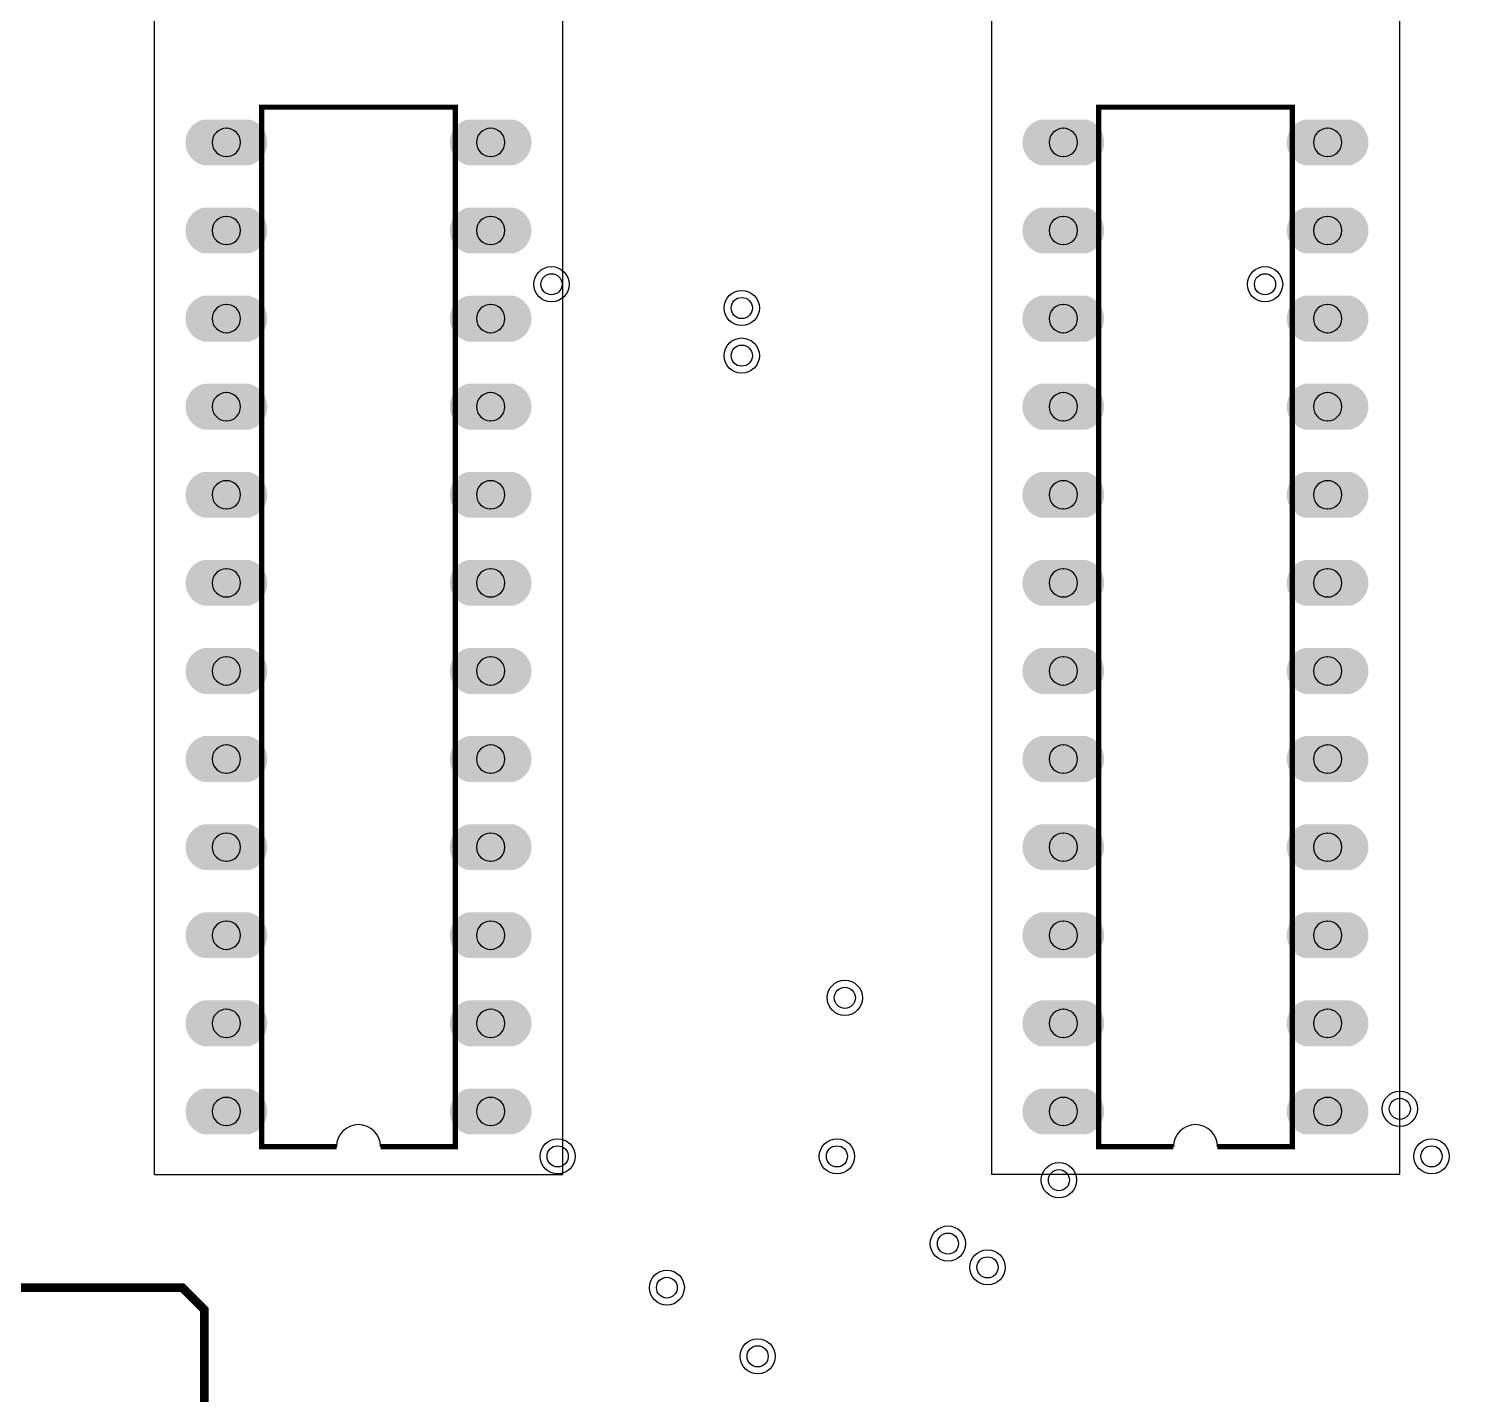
# Model space of a CAD drawing. Header units: millimetres. Extents: x -269 to 152, y -111 to 76.
# Drawn here: x 9.15 to 50.63, y -50.53 to -11.16 of the extents above; entities that cross this region are included whole.
import ezdxf

# ---------------------------------------------------------------- set-up
doc = ezdxf.new("R2010")
doc.units = ezdxf.units.MM
doc.layers.get('0').update_dxf_attribs({"color": 18, "lineweight": 25, "true_color": 0x000000})
doc.layers.add('iBOLIT', color=1, linetype='Continuous', lineweight=25, true_color=0xff0000)

msp = doc.modelspace()

# ---------------------------------------------------------------- hatches: boundary and pattern name
at = {"layer": 'iBOLIT', "transparency": 33554687}
h = msp.add_hatch(color=256, dxfattribs=at)
edge = h.paths.add_edge_path(flags=0)
edge.add_arc((15.34933477588238, -14.43491599999995), 0.6797621712253882, -76.29205197444497, 76.29205197444497, ccw=False)
edge.add_line((15.51042000000009, -15.09531599999995), (14.18962000000009, -15.09531599999995))
edge.add_arc((14.35070522411781, -14.43491599999995), 0.6797621712253882, 103.70794802555503, 256.29205197444503, ccw=False)
edge.add_line((14.1896200000001, -13.77451599999995), (15.51042000000009, -13.77451599999995))
h = msp.add_hatch(color=256, dxfattribs=at)
edge = h.paths.add_edge_path(flags=0)
edge.add_arc((22.96933477588237, -14.43491599999995), 0.6797621712253882, -76.29205197444497, 76.29205197444497, ccw=False)
edge.add_line((23.13042000000009, -15.09531599999995), (21.80962000000009, -15.09531599999995))
edge.add_arc((21.97070522411781, -14.43491599999995), 0.6797621712253882, 103.70794802555503, 256.29205197444503, ccw=False)
edge.add_line((21.8096200000001, -13.77451599999995), (23.13042000000009, -13.77451599999995))
h = msp.add_hatch(color=256, dxfattribs=at)
edge = h.paths.add_edge_path(flags=0)
edge.add_arc((39.47933477588236, -14.43491599999995), 0.6797621712253882, -76.29205197444543, 76.29205197444543, ccw=False)
edge.add_line((39.64042000000006, -15.09531599999995), (38.31962000000009, -15.09531599999995))
edge.add_arc((38.48070522411778, -14.43491599999995), 0.6797621712253882, 103.70794802555469, 256.2920519744453, ccw=False)
edge.add_line((38.31962000000006, -13.77451599999995), (39.64042000000007, -13.77451599999995))
h = msp.add_hatch(color=256, dxfattribs=at)
edge = h.paths.add_edge_path(flags=0)
edge.add_arc((47.09933477588236, -14.43491599999995), 0.6797621712253882, -76.29205197444543, 76.29205197444543, ccw=False)
edge.add_line((47.26042000000007, -15.09531599999995), (45.93962000000008, -15.09531599999995))
edge.add_arc((46.10070522411778, -14.43491599999995), 0.6797621712253882, 103.70794802555469, 256.2920519744453, ccw=False)
edge.add_line((45.93962000000007, -13.77451599999995), (47.26042000000007, -13.77451599999995))
h = msp.add_hatch(color=256, dxfattribs=at)
edge = h.paths.add_edge_path(flags=0)
edge.add_arc((15.34933477588238, -16.97491599999995), 0.6797621712253882, -76.29205197444497, 76.29205197444497, ccw=False)
edge.add_line((15.51042000000009, -17.63531599999995), (14.18962000000009, -17.63531599999995))
edge.add_arc((14.35070522411781, -16.97491599999995), 0.6797621712253882, 103.70794802555503, 256.29205197444503, ccw=False)
edge.add_line((14.1896200000001, -16.31451599999995), (15.51042000000009, -16.31451599999995))
h = msp.add_hatch(color=256, dxfattribs=at)
edge = h.paths.add_edge_path(flags=0)
edge.add_arc((22.96933477588237, -16.97491599999995), 0.6797621712253882, -76.29205197444497, 76.29205197444497, ccw=False)
edge.add_line((23.13042000000009, -17.63531599999995), (21.80962000000009, -17.63531599999995))
edge.add_arc((21.97070522411781, -16.97491599999995), 0.6797621712253882, 103.70794802555503, 256.29205197444503, ccw=False)
edge.add_line((21.8096200000001, -16.31451599999995), (23.13042000000009, -16.31451599999995))
h = msp.add_hatch(color=256, dxfattribs=at)
edge = h.paths.add_edge_path(flags=0)
edge.add_arc((39.47933477588236, -16.97491599999995), 0.6797621712253882, -76.29205197444543, 76.29205197444543, ccw=False)
edge.add_line((39.64042000000006, -17.63531599999995), (38.31962000000009, -17.63531599999995))
edge.add_arc((38.48070522411778, -16.97491599999995), 0.6797621712253882, 103.70794802555469, 256.2920519744453, ccw=False)
edge.add_line((38.31962000000006, -16.31451599999995), (39.64042000000007, -16.31451599999995))
h = msp.add_hatch(color=256, dxfattribs=at)
edge = h.paths.add_edge_path(flags=0)
edge.add_arc((47.09933477588236, -16.97491599999995), 0.6797621712253882, -76.29205197444543, 76.29205197444543, ccw=False)
edge.add_line((47.26042000000007, -17.63531599999995), (45.93962000000008, -17.63531599999995))
edge.add_arc((46.10070522411778, -16.97491599999995), 0.6797621712253882, 103.70794802555469, 256.2920519744453, ccw=False)
edge.add_line((45.93962000000007, -16.31451599999995), (47.26042000000007, -16.31451599999995))
h = msp.add_hatch(color=256, dxfattribs=at)
edge = h.paths.add_edge_path(flags=0)
edge.add_arc((15.34933477588238, -19.51491599999995), 0.6797621712253882, -76.29205197444497, 76.29205197444497, ccw=False)
edge.add_line((15.51042000000009, -20.17531599999995), (14.18962000000009, -20.17531599999995))
edge.add_arc((14.35070522411781, -19.51491599999995), 0.6797621712253882, 103.70794802555503, 256.29205197444503, ccw=False)
edge.add_line((14.1896200000001, -18.85451599999995), (15.51042000000009, -18.85451599999995))
h = msp.add_hatch(color=256, dxfattribs=at)
edge = h.paths.add_edge_path(flags=0)
edge.add_arc((22.96933477588237, -19.51491599999995), 0.6797621712253882, -76.29205197444497, 76.29205197444497, ccw=False)
edge.add_line((23.13042000000009, -20.17531599999995), (21.80962000000009, -20.17531599999995))
edge.add_arc((21.97070522411781, -19.51491599999995), 0.6797621712253882, 103.70794802555503, 256.29205197444503, ccw=False)
edge.add_line((21.8096200000001, -18.85451599999995), (23.13042000000009, -18.85451599999995))
h = msp.add_hatch(color=256, dxfattribs=at)
edge = h.paths.add_edge_path(flags=0)
edge.add_arc((39.47933477588236, -19.51491599999995), 0.6797621712253882, -76.29205197444543, 76.29205197444543, ccw=False)
edge.add_line((39.64042000000006, -20.17531599999995), (38.31962000000009, -20.17531599999995))
edge.add_arc((38.48070522411778, -19.51491599999995), 0.6797621712253882, 103.70794802555469, 256.2920519744453, ccw=False)
edge.add_line((38.31962000000006, -18.85451599999995), (39.64042000000007, -18.85451599999995))
h = msp.add_hatch(color=256, dxfattribs=at)
edge = h.paths.add_edge_path(flags=0)
edge.add_arc((47.09933477588236, -19.51491599999995), 0.6797621712253882, -76.29205197444543, 76.29205197444543, ccw=False)
edge.add_line((47.26042000000007, -20.17531599999995), (45.93962000000008, -20.17531599999995))
edge.add_arc((46.10070522411778, -19.51491599999995), 0.6797621712253882, 103.70794802555469, 256.2920519744453, ccw=False)
edge.add_line((45.93962000000007, -18.85451599999995), (47.26042000000007, -18.85451599999995))
h = msp.add_hatch(color=256, dxfattribs=at)
edge = h.paths.add_edge_path(flags=0)
edge.add_arc((15.34933477588238, -22.05491599999995), 0.6797621712253882, -76.29205197444497, 76.29205197444497, ccw=False)
edge.add_line((15.51042000000009, -22.71531599999995), (14.18962000000009, -22.71531599999995))
edge.add_arc((14.35070522411781, -22.05491599999995), 0.6797621712253882, 103.70794802555503, 256.29205197444503, ccw=False)
edge.add_line((14.1896200000001, -21.39451599999995), (15.51042000000009, -21.39451599999995))
h = msp.add_hatch(color=256, dxfattribs=at)
edge = h.paths.add_edge_path(flags=0)
edge.add_arc((22.96933477588237, -22.05491599999995), 0.6797621712253882, -76.29205197444497, 76.29205197444497, ccw=False)
edge.add_line((23.13042000000009, -22.71531599999995), (21.80962000000009, -22.71531599999995))
edge.add_arc((21.97070522411781, -22.05491599999995), 0.6797621712253882, 103.70794802555503, 256.29205197444503, ccw=False)
edge.add_line((21.8096200000001, -21.39451599999995), (23.13042000000009, -21.39451599999995))
h = msp.add_hatch(color=256, dxfattribs=at)
edge = h.paths.add_edge_path(flags=0)
edge.add_arc((39.47933477588236, -22.05491599999995), 0.6797621712253882, -76.29205197444543, 76.29205197444543, ccw=False)
edge.add_line((39.64042000000006, -22.71531599999995), (38.31962000000009, -22.71531599999995))
edge.add_arc((38.48070522411778, -22.05491599999995), 0.6797621712253882, 103.70794802555469, 256.2920519744453, ccw=False)
edge.add_line((38.31962000000006, -21.39451599999995), (39.64042000000007, -21.39451599999995))
h = msp.add_hatch(color=256, dxfattribs=at)
edge = h.paths.add_edge_path(flags=0)
edge.add_arc((47.09933477588236, -22.05491599999995), 0.6797621712253882, -76.29205197444543, 76.29205197444543, ccw=False)
edge.add_line((47.26042000000007, -22.71531599999995), (45.93962000000008, -22.71531599999995))
edge.add_arc((46.10070522411778, -22.05491599999995), 0.6797621712253882, 103.70794802555469, 256.2920519744453, ccw=False)
edge.add_line((45.93962000000007, -21.39451599999995), (47.26042000000007, -21.39451599999995))
h = msp.add_hatch(color=256, dxfattribs=at)
edge = h.paths.add_edge_path(flags=0)
edge.add_arc((15.34933477588238, -24.59491599999996), 0.6797621712253882, -76.29205197444497, 76.29205197444497, ccw=False)
edge.add_line((15.51042000000009, -25.25531599999996), (14.18962000000009, -25.25531599999995))
edge.add_arc((14.35070522411781, -24.59491599999996), 0.6797621712253882, 103.70794802555503, 256.29205197444503, ccw=False)
edge.add_line((14.1896200000001, -23.93451599999996), (15.51042000000009, -23.93451599999996))
h = msp.add_hatch(color=256, dxfattribs=at)
edge = h.paths.add_edge_path(flags=0)
edge.add_arc((22.96933477588237, -24.59491599999996), 0.6797621712253882, -76.29205197444497, 76.29205197444497, ccw=False)
edge.add_line((23.13042000000009, -25.25531599999996), (21.80962000000009, -25.25531599999995))
edge.add_arc((21.97070522411781, -24.59491599999996), 0.6797621712253882, 103.70794802555503, 256.29205197444503, ccw=False)
edge.add_line((21.8096200000001, -23.93451599999996), (23.13042000000009, -23.93451599999996))
h = msp.add_hatch(color=256, dxfattribs=at)
edge = h.paths.add_edge_path(flags=0)
edge.add_arc((39.47933477588236, -24.59491599999996), 0.6797621712253882, -76.29205197444543, 76.29205197444543, ccw=False)
edge.add_line((39.64042000000006, -25.25531599999996), (38.31962000000009, -25.25531599999995))
edge.add_arc((38.48070522411778, -24.59491599999996), 0.6797621712253882, 103.70794802555469, 256.2920519744453, ccw=False)
edge.add_line((38.31962000000006, -23.93451599999996), (39.64042000000007, -23.93451599999996))
h = msp.add_hatch(color=256, dxfattribs=at)
edge = h.paths.add_edge_path(flags=0)
edge.add_arc((47.09933477588236, -24.59491599999996), 0.6797621712253882, -76.29205197444543, 76.29205197444543, ccw=False)
edge.add_line((47.26042000000007, -25.25531599999996), (45.93962000000008, -25.25531599999995))
edge.add_arc((46.10070522411778, -24.59491599999996), 0.6797621712253882, 103.70794802555469, 256.2920519744453, ccw=False)
edge.add_line((45.93962000000007, -23.93451599999996), (47.26042000000007, -23.93451599999996))
h = msp.add_hatch(color=256, dxfattribs=at)
edge = h.paths.add_edge_path(flags=0)
edge.add_arc((15.34933477588238, -27.13491599999995), 0.6797621712253882, -76.29205197444497, 76.29205197444497, ccw=False)
edge.add_line((15.51042000000009, -27.79531599999995), (14.18962000000009, -27.79531599999995))
edge.add_arc((14.35070522411781, -27.13491599999995), 0.6797621712253882, 103.70794802555503, 256.29205197444503, ccw=False)
edge.add_line((14.1896200000001, -26.47451599999995), (15.51042000000009, -26.47451599999995))
h = msp.add_hatch(color=256, dxfattribs=at)
edge = h.paths.add_edge_path(flags=0)
edge.add_arc((22.96933477588237, -27.13491599999995), 0.6797621712253882, -76.29205197444497, 76.29205197444497, ccw=False)
edge.add_line((23.13042000000009, -27.79531599999995), (21.80962000000009, -27.79531599999995))
edge.add_arc((21.97070522411781, -27.13491599999995), 0.6797621712253882, 103.70794802555503, 256.29205197444503, ccw=False)
edge.add_line((21.8096200000001, -26.47451599999995), (23.13042000000009, -26.47451599999995))
h = msp.add_hatch(color=256, dxfattribs=at)
edge = h.paths.add_edge_path(flags=0)
edge.add_arc((39.47933477588236, -27.13491599999995), 0.6797621712253882, -76.29205197444543, 76.29205197444543, ccw=False)
edge.add_line((39.64042000000006, -27.79531599999995), (38.31962000000009, -27.79531599999995))
edge.add_arc((38.48070522411778, -27.13491599999995), 0.6797621712253882, 103.70794802555469, 256.2920519744453, ccw=False)
edge.add_line((38.31962000000006, -26.47451599999995), (39.64042000000007, -26.47451599999995))
h = msp.add_hatch(color=256, dxfattribs=at)
edge = h.paths.add_edge_path(flags=0)
edge.add_arc((47.09933477588236, -27.13491599999995), 0.6797621712253882, -76.29205197444543, 76.29205197444543, ccw=False)
edge.add_line((47.26042000000007, -27.79531599999995), (45.93962000000008, -27.79531599999995))
edge.add_arc((46.10070522411778, -27.13491599999995), 0.6797621712253882, 103.70794802555469, 256.2920519744453, ccw=False)
edge.add_line((45.93962000000007, -26.47451599999995), (47.26042000000007, -26.47451599999995))
h = msp.add_hatch(color=256, dxfattribs=at)
edge = h.paths.add_edge_path(flags=0)
edge.add_arc((15.34933477588238, -29.67491599999995), 0.6797621712253882, -76.29205197444497, 76.29205197444497, ccw=False)
edge.add_line((15.51042000000009, -30.33531599999995), (14.18962000000009, -30.33531599999995))
edge.add_arc((14.35070522411781, -29.67491599999995), 0.6797621712253882, 103.70794802555503, 256.29205197444503, ccw=False)
edge.add_line((14.1896200000001, -29.01451599999995), (15.51042000000009, -29.01451599999995))
h = msp.add_hatch(color=256, dxfattribs=at)
edge = h.paths.add_edge_path(flags=0)
edge.add_arc((22.96933477588237, -29.67491599999995), 0.6797621712253882, -76.29205197444497, 76.29205197444497, ccw=False)
edge.add_line((23.13042000000009, -30.33531599999995), (21.80962000000009, -30.33531599999995))
edge.add_arc((21.97070522411781, -29.67491599999995), 0.6797621712253882, 103.70794802555503, 256.29205197444503, ccw=False)
edge.add_line((21.8096200000001, -29.01451599999995), (23.13042000000009, -29.01451599999995))
h = msp.add_hatch(color=256, dxfattribs=at)
edge = h.paths.add_edge_path(flags=0)
edge.add_arc((39.47933477588236, -29.67491599999995), 0.6797621712253882, -76.29205197444543, 76.29205197444543, ccw=False)
edge.add_line((39.64042000000006, -30.33531599999995), (38.31962000000009, -30.33531599999995))
edge.add_arc((38.48070522411778, -29.67491599999995), 0.6797621712253882, 103.70794802555469, 256.2920519744453, ccw=False)
edge.add_line((38.31962000000006, -29.01451599999995), (39.64042000000007, -29.01451599999995))
h = msp.add_hatch(color=256, dxfattribs=at)
edge = h.paths.add_edge_path(flags=0)
edge.add_arc((47.09933477588236, -29.67491599999995), 0.6797621712253882, -76.29205197444543, 76.29205197444543, ccw=False)
edge.add_line((47.26042000000007, -30.33531599999995), (45.93962000000008, -30.33531599999995))
edge.add_arc((46.10070522411778, -29.67491599999995), 0.6797621712253882, 103.70794802555469, 256.2920519744453, ccw=False)
edge.add_line((45.93962000000007, -29.01451599999995), (47.26042000000007, -29.01451599999995))
h = msp.add_hatch(color=256, dxfattribs=at)
edge = h.paths.add_edge_path(flags=0)
edge.add_arc((15.34933477588238, -32.21491599999995), 0.6797621712253882, -76.29205197444497, 76.29205197444497, ccw=False)
edge.add_line((15.51042000000009, -32.87531599999996), (14.18962000000009, -32.87531599999995))
edge.add_arc((14.35070522411781, -32.21491599999995), 0.6797621712253882, 103.70794802555503, 256.29205197444503, ccw=False)
edge.add_line((14.1896200000001, -31.55451599999995), (15.51042000000009, -31.55451599999995))
h = msp.add_hatch(color=256, dxfattribs=at)
edge = h.paths.add_edge_path(flags=0)
edge.add_arc((22.96933477588237, -32.21491599999995), 0.6797621712253882, -76.29205197444497, 76.29205197444497, ccw=False)
edge.add_line((23.13042000000009, -32.87531599999996), (21.80962000000009, -32.87531599999995))
edge.add_arc((21.97070522411781, -32.21491599999995), 0.6797621712253882, 103.70794802555503, 256.29205197444503, ccw=False)
edge.add_line((21.8096200000001, -31.55451599999995), (23.13042000000009, -31.55451599999995))
h = msp.add_hatch(color=256, dxfattribs=at)
edge = h.paths.add_edge_path(flags=0)
edge.add_arc((39.47933477588236, -32.21491599999995), 0.6797621712253882, -76.29205197444543, 76.29205197444543, ccw=False)
edge.add_line((39.64042000000006, -32.87531599999996), (38.31962000000009, -32.87531599999995))
edge.add_arc((38.48070522411778, -32.21491599999995), 0.6797621712253882, 103.70794802555469, 256.2920519744453, ccw=False)
edge.add_line((38.31962000000006, -31.55451599999995), (39.64042000000007, -31.55451599999995))
h = msp.add_hatch(color=256, dxfattribs=at)
edge = h.paths.add_edge_path(flags=0)
edge.add_arc((47.09933477588236, -32.21491599999995), 0.6797621712253882, -76.29205197444543, 76.29205197444543, ccw=False)
edge.add_line((47.26042000000007, -32.87531599999996), (45.93962000000008, -32.87531599999995))
edge.add_arc((46.10070522411778, -32.21491599999995), 0.6797621712253882, 103.70794802555469, 256.2920519744453, ccw=False)
edge.add_line((45.93962000000007, -31.55451599999995), (47.26042000000007, -31.55451599999995))
h = msp.add_hatch(color=256, dxfattribs=at)
edge = h.paths.add_edge_path(flags=0)
edge.add_arc((15.34933477588238, -34.75491599999995), 0.6797621712253882, -76.29205197444497, 76.29205197444497, ccw=False)
edge.add_line((15.51042000000009, -35.41531599999995), (14.18962000000009, -35.41531599999995))
edge.add_arc((14.35070522411781, -34.75491599999995), 0.6797621712253882, 103.70794802555503, 256.29205197444503, ccw=False)
edge.add_line((14.1896200000001, -34.09451599999995), (15.51042000000009, -34.09451599999995))
h = msp.add_hatch(color=256, dxfattribs=at)
edge = h.paths.add_edge_path(flags=0)
edge.add_arc((22.96933477588237, -34.75491599999995), 0.6797621712253882, -76.29205197444497, 76.29205197444497, ccw=False)
edge.add_line((23.13042000000009, -35.41531599999995), (21.80962000000009, -35.41531599999995))
edge.add_arc((21.97070522411781, -34.75491599999995), 0.6797621712253882, 103.70794802555503, 256.29205197444503, ccw=False)
edge.add_line((21.8096200000001, -34.09451599999995), (23.13042000000009, -34.09451599999995))
h = msp.add_hatch(color=256, dxfattribs=at)
edge = h.paths.add_edge_path(flags=0)
edge.add_arc((39.47933477588236, -34.75491599999995), 0.6797621712253882, -76.29205197444543, 76.29205197444543, ccw=False)
edge.add_line((39.64042000000006, -35.41531599999995), (38.31962000000009, -35.41531599999995))
edge.add_arc((38.48070522411778, -34.75491599999995), 0.6797621712253882, 103.70794802555469, 256.2920519744453, ccw=False)
edge.add_line((38.31962000000006, -34.09451599999995), (39.64042000000007, -34.09451599999995))
h = msp.add_hatch(color=256, dxfattribs=at)
edge = h.paths.add_edge_path(flags=0)
edge.add_arc((47.09933477588236, -34.75491599999995), 0.6797621712253882, -76.29205197444543, 76.29205197444543, ccw=False)
edge.add_line((47.26042000000007, -35.41531599999995), (45.93962000000008, -35.41531599999995))
edge.add_arc((46.10070522411778, -34.75491599999995), 0.6797621712253882, 103.70794802555469, 256.2920519744453, ccw=False)
edge.add_line((45.93962000000007, -34.09451599999995), (47.26042000000007, -34.09451599999995))
h = msp.add_hatch(color=256, dxfattribs=at)
edge = h.paths.add_edge_path(flags=0)
edge.add_arc((15.34933477588238, -37.29491599999995), 0.6797621712253882, -76.29205197444497, 76.29205197444497, ccw=False)
edge.add_line((15.51042000000009, -37.95531599999995), (14.18962000000009, -37.95531599999995))
edge.add_arc((14.35070522411781, -37.29491599999995), 0.6797621712253882, 103.70794802555503, 256.29205197444503, ccw=False)
edge.add_line((14.1896200000001, -36.63451599999995), (15.51042000000009, -36.63451599999995))
h = msp.add_hatch(color=256, dxfattribs=at)
edge = h.paths.add_edge_path(flags=0)
edge.add_arc((22.96933477588237, -37.29491599999995), 0.6797621712253882, -76.29205197444497, 76.29205197444497, ccw=False)
edge.add_line((23.13042000000009, -37.95531599999995), (21.80962000000009, -37.95531599999995))
edge.add_arc((21.97070522411781, -37.29491599999995), 0.6797621712253882, 103.70794802555503, 256.29205197444503, ccw=False)
edge.add_line((21.8096200000001, -36.63451599999995), (23.13042000000009, -36.63451599999995))
h = msp.add_hatch(color=256, dxfattribs=at)
edge = h.paths.add_edge_path(flags=0)
edge.add_arc((39.47933477588236, -37.29491599999995), 0.6797621712253882, -76.29205197444543, 76.29205197444543, ccw=False)
edge.add_line((39.64042000000006, -37.95531599999995), (38.31962000000009, -37.95531599999995))
edge.add_arc((38.48070522411778, -37.29491599999995), 0.6797621712253882, 103.70794802555469, 256.2920519744453, ccw=False)
edge.add_line((38.31962000000006, -36.63451599999995), (39.64042000000007, -36.63451599999995))
h = msp.add_hatch(color=256, dxfattribs=at)
edge = h.paths.add_edge_path(flags=0)
edge.add_arc((47.09933477588236, -37.29491599999995), 0.6797621712253882, -76.29205197444543, 76.29205197444543, ccw=False)
edge.add_line((47.26042000000007, -37.95531599999995), (45.93962000000008, -37.95531599999995))
edge.add_arc((46.10070522411778, -37.29491599999995), 0.6797621712253882, 103.70794802555469, 256.2920519744453, ccw=False)
edge.add_line((45.93962000000007, -36.63451599999995), (47.26042000000007, -36.63451599999995))
h = msp.add_hatch(color=256, dxfattribs=at)
edge = h.paths.add_edge_path(flags=0)
edge.add_arc((15.34933477588238, -39.83491599999995), 0.6797621712253882, -76.29205197444497, 76.29205197444497, ccw=False)
edge.add_line((15.51042000000009, -40.49531599999995), (14.18962000000009, -40.49531599999995))
edge.add_arc((14.35070522411781, -39.83491599999995), 0.6797621712253882, 103.70794802555503, 256.29205197444503, ccw=False)
edge.add_line((14.1896200000001, -39.17451599999995), (15.51042000000009, -39.17451599999995))
h = msp.add_hatch(color=256, dxfattribs=at)
edge = h.paths.add_edge_path(flags=0)
edge.add_arc((22.96933477588237, -39.83491599999995), 0.6797621712253882, -76.29205197444497, 76.29205197444497, ccw=False)
edge.add_line((23.13042000000009, -40.49531599999995), (21.80962000000009, -40.49531599999995))
edge.add_arc((21.97070522411781, -39.83491599999995), 0.6797621712253882, 103.70794802555503, 256.29205197444503, ccw=False)
edge.add_line((21.8096200000001, -39.17451599999995), (23.13042000000009, -39.17451599999995))
h = msp.add_hatch(color=256, dxfattribs=at)
edge = h.paths.add_edge_path(flags=0)
edge.add_arc((39.47933477588236, -39.83491599999995), 0.6797621712253882, -76.29205197444543, 76.29205197444543, ccw=False)
edge.add_line((39.64042000000006, -40.49531599999995), (38.31962000000009, -40.49531599999995))
edge.add_arc((38.48070522411778, -39.83491599999995), 0.6797621712253882, 103.70794802555469, 256.2920519744453, ccw=False)
edge.add_line((38.31962000000006, -39.17451599999995), (39.64042000000007, -39.17451599999995))
h = msp.add_hatch(color=256, dxfattribs=at)
edge = h.paths.add_edge_path(flags=0)
edge.add_arc((47.09933477588236, -39.83491599999995), 0.6797621712253882, -76.29205197444543, 76.29205197444543, ccw=False)
edge.add_line((47.26042000000007, -40.49531599999995), (45.93962000000008, -40.49531599999995))
edge.add_arc((46.10070522411778, -39.83491599999995), 0.6797621712253882, 103.70794802555469, 256.2920519744453, ccw=False)
edge.add_line((45.93962000000007, -39.17451599999995), (47.26042000000007, -39.17451599999995))
h = msp.add_hatch(color=256, dxfattribs=at)
edge = h.paths.add_edge_path(flags=0)
edge.add_arc((15.34933477588238, -42.37491599999995), 0.6797621712253882, -76.29205197444497, 76.29205197444497, ccw=False)
edge.add_line((15.51042000000009, -43.03531599999995), (14.18962000000009, -43.03531599999995))
edge.add_arc((14.35070522411781, -42.37491599999995), 0.6797621712253882, 103.70794802555503, 256.29205197444503, ccw=False)
edge.add_line((14.1896200000001, -41.71451599999995), (15.51042000000009, -41.71451599999995))
h = msp.add_hatch(color=256, dxfattribs=at)
edge = h.paths.add_edge_path(flags=0)
edge.add_arc((22.96933477588237, -42.37491599999995), 0.6797621712253882, -76.29205197444497, 76.29205197444497, ccw=False)
edge.add_line((23.13042000000009, -43.03531599999995), (21.80962000000009, -43.03531599999995))
edge.add_arc((21.97070522411781, -42.37491599999995), 0.6797621712253882, 103.70794802555503, 256.29205197444503, ccw=False)
edge.add_line((21.8096200000001, -41.71451599999995), (23.13042000000009, -41.71451599999995))
h = msp.add_hatch(color=256, dxfattribs=at)
edge = h.paths.add_edge_path(flags=0)
edge.add_arc((39.47933477588236, -42.37491599999995), 0.6797621712253882, -76.29205197444543, 76.29205197444543, ccw=False)
edge.add_line((39.64042000000006, -43.03531599999995), (38.31962000000009, -43.03531599999995))
edge.add_arc((38.48070522411778, -42.37491599999995), 0.6797621712253882, 103.70794802555469, 256.2920519744453, ccw=False)
edge.add_line((38.31962000000006, -41.71451599999995), (39.64042000000007, -41.71451599999995))
h = msp.add_hatch(color=256, dxfattribs=at)
edge = h.paths.add_edge_path(flags=0)
edge.add_arc((47.09933477588236, -42.37491599999995), 0.6797621712253882, -76.29205197444543, 76.29205197444543, ccw=False)
edge.add_line((47.26042000000007, -43.03531599999995), (45.93962000000008, -43.03531599999995))
edge.add_arc((46.10070522411778, -42.37491599999995), 0.6797621712253882, 103.70794802555469, 256.2920519744453, ccw=False)
edge.add_line((45.93962000000007, -41.71451599999995), (47.26042000000007, -41.71451599999995))

# ---------------------------------------------------------------- linework, layer by layer
for p, q in [((12.78002000000009, -44.19091599999994), (12.78002000000009, 15.57483000000004)), ((24.54002000000009, 15.57483000000004), (24.54002000000009, -44.19091599999994)), ((36.9100200000001, 15.57483000000004), (36.9100200000001, -44.19091599999994)), ((48.67002000000008, 15.57483000000004), (48.67002000000008, -44.19091599999994)), ((12.78002000000009, -44.19091599999994), (24.54002000000009, -44.19091599999994)), ((48.67002000000008, -44.19091599999994), (36.9100200000001, -44.19091599999994))]:
    msp.add_line(p, q)
at = {"layer": 'iBOLIT', "const_width": 0.2539999999999999}
msp.add_lwpolyline([(14.21502000000009, -55.70991599999995), (14.85002000000009, -56.34491599999995), (25.96252000000009, -56.34491599999995), (26.59752000000009, -56.97991599999995), (26.59752000000009, -68.40991599999994), (27.23252000000009, -69.04491599999994), (91.36726600000007, -69.04491599999994), (92.00226600000006, -68.40991599999994), (92.00226600000006, -56.97991599999995), (92.63726600000007, -56.34491599999995), (103.1147660000001, -56.34491599999995), (103.7497660000001, -55.70991599999995), (103.7497660000001, 29.37983000000013), (103.1147660000001, 30.01483000000013), (5.325020000000091, 30.01483000000013), (4.690020000000093, 29.37983000000013), (4.690020000000093, -46.81991599999995), (5.325020000000091, -47.45491599999995), (13.58002000000009, -47.45491599999995), (14.21502000000009, -48.08991599999995), (14.21502000000009, -55.70991599999995)], close=True, dxfattribs=at)
at = {"layer": 'iBOLIT', "const_width": 0.1524}
for points in [[(19.29502000000009, -43.39091599999995), (21.45402000000009, -43.39091599999995), (21.45402000000009, -13.41891599999995), (15.86602000000009, -13.41891599999995), (15.86602000000009, -43.39091599999995), (18.02502000000009, -43.39091599999995)], [(43.42502000000009, -43.39091599999995), (45.58402000000008, -43.39091599999995), (45.58402000000008, -13.41891599999995), (39.99602000000009, -13.41891599999995), (39.99602000000009, -43.39091599999995), (42.15502000000009, -43.39091599999995)]]:
    msp.add_lwpolyline(points, dxfattribs=at)
at = {"layer": 'iBOLIT'}
for points in [[(14.84748000000008, -14.02851599999995), (14.85256000000009, -14.02851599999995)], [(22.46748000000008, -14.02851599999995), (22.4725600000001, -14.02851599999995)], [(38.97748000000008, -14.02851599999995), (38.98256000000009, -14.02851599999995)], [(46.59748000000008, -14.02851599999995), (46.60256000000007, -14.02851599999995)], [(14.84748000000008, -14.84131599999996), (14.85256000000009, -14.84131599999996)], [(22.46748000000008, -14.84131599999996), (22.4725600000001, -14.84131599999996)], [(38.97748000000008, -14.84131599999996), (38.98256000000009, -14.84131599999996)], [(46.59748000000008, -14.84131599999996), (46.60256000000007, -14.84131599999996)], [(14.84748000000008, -16.56851599999995), (14.85256000000009, -16.56851599999995)], [(22.46748000000008, -16.56851599999995), (22.4725600000001, -16.56851599999995)], [(38.97748000000008, -16.56851599999995), (38.98256000000009, -16.56851599999995)], [(46.59748000000008, -16.56851599999995), (46.60256000000007, -16.56851599999995)], [(14.84748000000008, -17.38131599999996), (14.85256000000009, -17.38131599999996)], [(22.46748000000008, -17.38131599999996), (22.4725600000001, -17.38131599999996)], [(38.97748000000008, -17.38131599999996), (38.98256000000009, -17.38131599999996)], [(46.59748000000008, -17.38131599999996), (46.60256000000007, -17.38131599999996)], [(14.84748000000008, -19.10851599999995), (14.85256000000009, -19.10851599999995)], [(22.46748000000008, -19.10851599999995), (22.4725600000001, -19.10851599999995)], [(38.97748000000008, -19.10851599999995), (38.98256000000009, -19.10851599999995)], [(46.59748000000008, -19.10851599999995), (46.60256000000007, -19.10851599999995)], [(14.84748000000008, -19.92131599999995), (14.85256000000009, -19.92131599999995)], [(22.46748000000008, -19.92131599999995), (22.4725600000001, -19.92131599999995)], [(38.97748000000008, -19.92131599999995), (38.98256000000009, -19.92131599999995)], [(46.59748000000008, -19.92131599999995), (46.60256000000007, -19.92131599999995)], [(14.84748000000008, -21.64851599999995), (14.85256000000009, -21.64851599999995)], [(22.46748000000008, -21.64851599999995), (22.4725600000001, -21.64851599999995)], [(38.97748000000008, -21.64851599999995), (38.98256000000009, -21.64851599999995)], [(46.59748000000008, -21.64851599999995), (46.60256000000007, -21.64851599999995)], [(14.84748000000008, -22.46131599999995), (14.85256000000009, -22.46131599999995)], [(22.46748000000008, -22.46131599999995), (22.4725600000001, -22.46131599999995)], [(38.97748000000008, -22.46131599999995), (38.98256000000009, -22.46131599999995)], [(46.59748000000008, -22.46131599999995), (46.60256000000007, -22.46131599999995)], [(14.84748000000008, -24.18851599999995), (14.85256000000009, -24.18851599999995)], [(22.46748000000008, -24.18851599999995), (22.4725600000001, -24.18851599999995)], [(38.97748000000008, -24.18851599999995), (38.98256000000009, -24.18851599999995)], [(46.59748000000008, -24.18851599999995), (46.60256000000007, -24.18851599999995)], [(14.84748000000008, -25.00131599999995), (14.85256000000009, -25.00131599999995)], [(22.46748000000008, -25.00131599999995), (22.4725600000001, -25.00131599999995)], [(38.97748000000008, -25.00131599999995), (38.98256000000009, -25.00131599999995)], [(46.59748000000008, -25.00131599999995), (46.60256000000007, -25.00131599999995)], [(14.84748000000008, -26.72851599999995), (14.85256000000009, -26.72851599999995)], [(22.46748000000008, -26.72851599999995), (22.4725600000001, -26.72851599999995)], [(38.97748000000008, -26.72851599999995), (38.98256000000009, -26.72851599999995)], [(46.59748000000008, -26.72851599999995), (46.60256000000007, -26.72851599999995)], [(14.84748000000008, -27.54131599999995), (14.85256000000009, -27.54131599999995)], [(22.46748000000008, -27.54131599999995), (22.4725600000001, -27.54131599999995)], [(38.97748000000008, -27.54131599999995), (38.98256000000009, -27.54131599999995)], [(46.59748000000008, -27.54131599999995), (46.60256000000007, -27.54131599999995)], [(14.84748000000008, -29.26851599999995), (14.85256000000009, -29.26851599999995)], [(22.46748000000008, -29.26851599999995), (22.4725600000001, -29.26851599999995)], [(38.97748000000008, -29.26851599999995), (38.98256000000009, -29.26851599999995)], [(46.59748000000008, -29.26851599999995), (46.60256000000007, -29.26851599999995)], [(14.84748000000008, -30.08131599999995), (14.85256000000009, -30.08131599999995)], [(22.46748000000008, -30.08131599999995), (22.4725600000001, -30.08131599999995)], [(38.97748000000008, -30.08131599999995), (38.98256000000009, -30.08131599999995)], [(46.59748000000008, -30.08131599999995), (46.60256000000007, -30.08131599999995)], [(14.84748000000008, -31.80851599999995), (14.85256000000009, -31.80851599999995)], [(22.46748000000008, -31.80851599999995), (22.4725600000001, -31.80851599999995)], [(38.97748000000008, -31.80851599999995), (38.98256000000009, -31.80851599999995)], [(46.59748000000008, -31.80851599999995), (46.60256000000007, -31.80851599999995)], [(14.84748000000008, -32.62131599999995), (14.85256000000009, -32.62131599999995)], [(22.46748000000008, -32.62131599999995), (22.4725600000001, -32.62131599999995)], [(38.97748000000008, -32.62131599999995), (38.98256000000009, -32.62131599999995)], [(46.59748000000008, -32.62131599999995), (46.60256000000007, -32.62131599999995)], [(14.84748000000008, -34.34851599999995), (14.85256000000009, -34.34851599999995)], [(22.46748000000008, -34.34851599999995), (22.4725600000001, -34.34851599999995)], [(38.97748000000008, -34.34851599999995), (38.98256000000009, -34.34851599999995)], [(46.59748000000008, -34.34851599999995), (46.60256000000007, -34.34851599999995)], [(14.84748000000008, -35.16131599999995), (14.85256000000009, -35.16131599999995)], [(22.46748000000008, -35.16131599999995), (22.4725600000001, -35.16131599999995)], [(38.97748000000008, -35.16131599999995), (38.98256000000009, -35.16131599999995)], [(46.59748000000008, -35.16131599999995), (46.60256000000007, -35.16131599999995)], [(14.84748000000008, -36.88851599999995), (14.85256000000009, -36.88851599999995)], [(22.46748000000008, -36.88851599999995), (22.4725600000001, -36.88851599999995)], [(38.97748000000008, -36.88851599999995), (38.98256000000009, -36.88851599999995)], [(46.59748000000008, -36.88851599999995), (46.60256000000007, -36.88851599999995)], [(14.84748000000008, -37.70131599999995), (14.85256000000009, -37.70131599999995)], [(22.46748000000008, -37.70131599999995), (22.4725600000001, -37.70131599999995)], [(38.97748000000008, -37.70131599999995), (38.98256000000009, -37.70131599999995)], [(46.59748000000008, -37.70131599999995), (46.60256000000007, -37.70131599999995)], [(14.84748000000008, -39.42851599999995), (14.85256000000009, -39.42851599999995)], [(22.46748000000008, -39.42851599999995), (22.4725600000001, -39.42851599999995)], [(38.97748000000008, -39.42851599999995), (38.98256000000009, -39.42851599999995)], [(46.59748000000008, -39.42851599999995), (46.60256000000007, -39.42851599999995)], [(14.84748000000008, -40.24131599999995), (14.85256000000009, -40.24131599999995)], [(22.46748000000008, -40.24131599999995), (22.4725600000001, -40.24131599999995)], [(38.97748000000008, -40.24131599999995), (38.98256000000009, -40.24131599999995)], [(46.59748000000008, -40.24131599999995), (46.60256000000007, -40.24131599999995)], [(14.84748000000008, -41.96851599999995), (14.85256000000009, -41.96851599999995)], [(22.46748000000008, -41.96851599999995), (22.4725600000001, -41.96851599999995)], [(38.97748000000008, -41.96851599999995), (38.98256000000009, -41.96851599999995)], [(46.59748000000008, -41.96851599999995), (46.60256000000007, -41.96851599999995)], [(14.84748000000008, -42.78131599999995), (14.85256000000009, -42.78131599999995)], [(22.46748000000008, -42.78131599999995), (22.4725600000001, -42.78131599999995)], [(38.97748000000008, -42.78131599999995), (38.98256000000009, -42.78131599999995)], [(46.59748000000008, -42.78131599999995), (46.60256000000007, -42.78131599999995)]]:
    msp.add_lwpolyline(points, close=True, dxfattribs=at)
for centre, radius in [((24.22262000000009, -18.52431599999996), 0.5079999999999999), ((24.22262000000009, -18.52431599999996), 0.3048), ((44.79662000000008, -18.52431599999996), 0.5079999999999999), ((44.79662000000008, -18.52431599999996), 0.3048), ((29.70902000000009, -19.21011599999995), 0.5079999999999999), ((29.70902000000009, -19.21011599999995), 0.3048), ((29.70902000000009, -20.58171599999995), 0.5079999999999999), ((29.70902000000009, -20.58171599999995), 0.3048), ((32.68082000000008, -39.09831599999995), 0.5079999999999999), ((32.68082000000008, -39.09831599999995), 0.3048), ((48.68282000000008, -42.29871599999995), 0.5079999999999999), ((48.68282000000008, -42.29871599999995), 0.3048), ((24.40042000000009, -43.67031599999995), 0.5079999999999999), ((24.40042000000009, -43.67031599999995), 0.3048), ((32.45222000000009, -43.67031599999995), 0.5079999999999999), ((32.45222000000009, -43.67031599999995), 0.3048), ((49.59722000000008, -43.67031599999995), 0.5079999999999999), ((49.59722000000008, -43.67031599999995), 0.3048), ((38.85302000000009, -44.35611599999994), 0.5079999999999999), ((38.85302000000009, -44.35611599999994), 0.3048), ((35.65262000000008, -46.18491599999994), 0.5079999999999999), ((35.65262000000008, -46.18491599999994), 0.3048), ((36.79562000000008, -46.87071599999994), 0.5079999999999999), ((36.79562000000008, -46.87071599999994), 0.3048), ((27.55002000000009, -47.45491599999995), 0.5031739999999999), ((27.55002000000009, -47.45491599999995), 0.299974), ((30.16622000000009, -49.43611599999995), 0.5079999999999999), ((30.16622000000009, -49.43611599999995), 0.3048)]:
    msp.add_circle(centre, radius, dxfattribs=at)
for centre, radius, start, end in [((14.84748000000008, -14.43491599999995), 0.4063999999999999, 90, 270), ((14.85256000000009, -14.43491599999995), 0.4063999999999999, 270, 90), ((22.46748000000008, -14.43491599999995), 0.4063999999999999, 90, 270), ((22.4725600000001, -14.43491599999995), 0.4063999999999999, 270, 90), ((38.97748000000008, -14.43491599999995), 0.4063999999999999, 90, 270), ((38.98256000000009, -14.43491599999995), 0.4063999999999999, 270, 90), ((46.59748000000008, -14.43491599999995), 0.4063999999999999, 90, 270), ((46.60256000000007, -14.43491599999995), 0.4063999999999999, 270, 90), ((14.84748000000008, -16.97491599999995), 0.4063999999999999, 90, 270), ((14.85256000000009, -16.97491599999995), 0.4063999999999999, 270, 90), ((22.46748000000008, -16.97491599999995), 0.4063999999999999, 90, 270), ((22.4725600000001, -16.97491599999995), 0.4063999999999999, 270, 90), ((38.97748000000008, -16.97491599999995), 0.4063999999999999, 90, 270), ((38.98256000000009, -16.97491599999995), 0.4063999999999999, 270, 90), ((46.59748000000008, -16.97491599999995), 0.4063999999999999, 90, 270), ((46.60256000000007, -16.97491599999995), 0.4063999999999999, 270, 90), ((14.84748000000008, -19.51491599999995), 0.4063999999999999, 90, 270), ((14.85256000000009, -19.51491599999995), 0.4063999999999999, 270, 90), ((22.46748000000008, -19.51491599999995), 0.4063999999999999, 90, 270), ((22.4725600000001, -19.51491599999995), 0.4063999999999999, 270, 90), ((38.97748000000008, -19.51491599999995), 0.4063999999999999, 90, 270), ((38.98256000000009, -19.51491599999995), 0.4063999999999999, 270, 90), ((46.59748000000008, -19.51491599999995), 0.4063999999999999, 90, 270), ((46.60256000000007, -19.51491599999995), 0.4063999999999999, 270, 90), ((14.84748000000008, -22.05491599999995), 0.4063999999999999, 90, 270), ((14.85256000000009, -22.05491599999995), 0.4063999999999999, 270, 90), ((22.46748000000008, -22.05491599999995), 0.4063999999999999, 90, 270), ((22.4725600000001, -22.05491599999995), 0.4063999999999999, 270, 90), ((38.97748000000008, -22.05491599999995), 0.4063999999999999, 90, 270), ((38.98256000000009, -22.05491599999995), 0.4063999999999999, 270, 90), ((46.59748000000008, -22.05491599999995), 0.4063999999999999, 90, 270), ((46.60256000000007, -22.05491599999995), 0.4063999999999999, 270, 90), ((14.84748000000008, -24.59491599999996), 0.4063999999999999, 90, 270), ((14.85256000000009, -24.59491599999996), 0.4063999999999999, 270, 90), ((22.46748000000008, -24.59491599999996), 0.4063999999999999, 90, 270), ((22.4725600000001, -24.59491599999996), 0.4063999999999999, 270, 90), ((38.97748000000008, -24.59491599999996), 0.4063999999999999, 90, 270), ((38.98256000000009, -24.59491599999996), 0.4063999999999999, 270, 90), ((46.59748000000008, -24.59491599999996), 0.4063999999999999, 90, 270), ((46.60256000000007, -24.59491599999996), 0.4063999999999999, 270, 90), ((14.84748000000008, -27.13491599999995), 0.4063999999999999, 90, 270), ((14.85256000000009, -27.13491599999995), 0.4063999999999999, 270, 90), ((22.46748000000008, -27.13491599999995), 0.4063999999999999, 90, 270), ((22.4725600000001, -27.13491599999995), 0.4063999999999999, 270, 90), ((38.97748000000008, -27.13491599999995), 0.4063999999999999, 90, 270), ((38.98256000000009, -27.13491599999995), 0.4063999999999999, 270, 90), ((46.59748000000008, -27.13491599999995), 0.4063999999999999, 90, 270), ((46.60256000000007, -27.13491599999995), 0.4063999999999999, 270, 90), ((14.84748000000008, -29.67491599999995), 0.4063999999999999, 90, 270), ((14.85256000000009, -29.67491599999995), 0.4063999999999999, 270, 90), ((22.46748000000008, -29.67491599999995), 0.4063999999999999, 90, 270), ((22.4725600000001, -29.67491599999995), 0.4063999999999999, 270, 90), ((38.97748000000008, -29.67491599999995), 0.4063999999999999, 90, 270), ((38.98256000000009, -29.67491599999995), 0.4063999999999999, 270, 90), ((46.59748000000008, -29.67491599999995), 0.4063999999999999, 90, 270), ((46.60256000000007, -29.67491599999995), 0.4063999999999999, 270, 90), ((14.84748000000008, -32.21491599999995), 0.4063999999999999, 90, 270), ((14.85256000000009, -32.21491599999995), 0.4063999999999999, 270, 90), ((22.46748000000008, -32.21491599999995), 0.4063999999999999, 90, 270), ((22.4725600000001, -32.21491599999995), 0.4063999999999999, 270, 90), ((38.97748000000008, -32.21491599999995), 0.4063999999999999, 90, 270), ((38.98256000000009, -32.21491599999995), 0.4063999999999999, 270, 90), ((46.59748000000008, -32.21491599999995), 0.4063999999999999, 90, 270), ((46.60256000000007, -32.21491599999995), 0.4063999999999999, 270, 90), ((14.84748000000008, -34.75491599999995), 0.4063999999999999, 90, 270), ((14.85256000000009, -34.75491599999995), 0.4063999999999999, 270, 90), ((22.46748000000008, -34.75491599999995), 0.4063999999999999, 90, 270), ((22.4725600000001, -34.75491599999995), 0.4063999999999999, 270, 90), ((38.97748000000008, -34.75491599999995), 0.4063999999999999, 90, 270), ((38.98256000000009, -34.75491599999995), 0.4063999999999999, 270, 90), ((46.59748000000008, -34.75491599999995), 0.4063999999999999, 90, 270), ((46.60256000000007, -34.75491599999995), 0.4063999999999999, 270, 90), ((14.84748000000008, -37.29491599999995), 0.4063999999999999, 90, 270), ((14.85256000000009, -37.29491599999995), 0.4063999999999999, 270, 90), ((22.46748000000008, -37.29491599999995), 0.4063999999999999, 90, 270), ((22.4725600000001, -37.29491599999995), 0.4063999999999999, 270, 90), ((38.97748000000008, -37.29491599999995), 0.4063999999999999, 90, 270), ((38.98256000000009, -37.29491599999995), 0.4063999999999999, 270, 90), ((46.59748000000008, -37.29491599999995), 0.4063999999999999, 90, 270), ((46.60256000000007, -37.29491599999995), 0.4063999999999999, 270, 90), ((14.84748000000008, -39.83491599999995), 0.4063999999999999, 90, 270), ((14.85256000000009, -39.83491599999995), 0.4063999999999999, 270, 90), ((22.46748000000008, -39.83491599999995), 0.4063999999999999, 90, 270), ((22.4725600000001, -39.83491599999995), 0.4063999999999999, 270, 90), ((38.97748000000008, -39.83491599999995), 0.4063999999999999, 90, 270), ((38.98256000000009, -39.83491599999995), 0.4063999999999999, 270, 90), ((46.59748000000008, -39.83491599999995), 0.4063999999999999, 90, 270), ((46.60256000000007, -39.83491599999995), 0.4063999999999999, 270, 90), ((14.84748000000008, -42.37491599999995), 0.4063999999999999, 90, 270), ((14.85256000000009, -42.37491599999995), 0.4063999999999999, 270, 90), ((22.46748000000008, -42.37491599999995), 0.4063999999999999, 90, 270), ((22.4725600000001, -42.37491599999995), 0.4063999999999999, 270, 90), ((38.97748000000008, -42.37491599999995), 0.4063999999999999, 90, 270), ((38.98256000000009, -42.37491599999995), 0.4063999999999999, 270, 90), ((46.59748000000008, -42.37491599999995), 0.4063999999999999, 90, 270), ((46.60256000000007, -42.37491599999995), 0.4063999999999999, 270, 90), ((18.66002000000009, -43.39091599999995), 0.6349999999999999, 0, 180), ((42.79002000000008, -43.39091599999995), 0.6349999999999999, 0, 180)]:
    msp.add_arc(centre, radius, start, end, dxfattribs=at)

doc.saveas('drawing.dxf')
